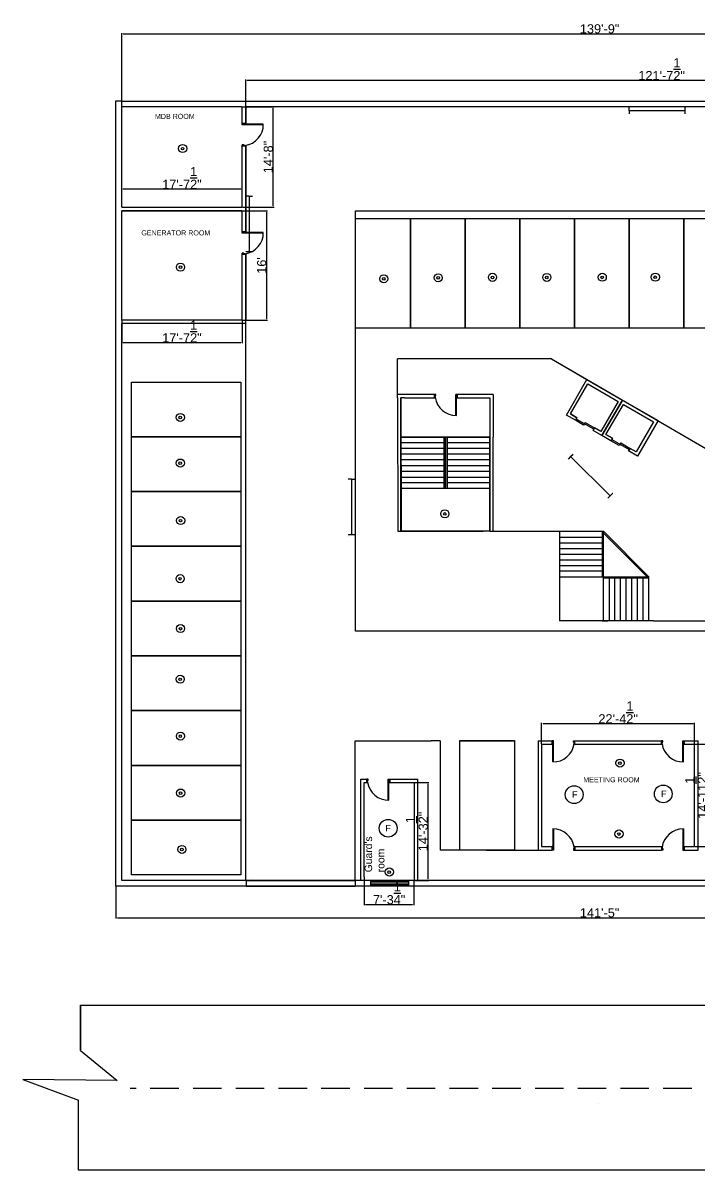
# Model space of a CAD drawing. Header units: millimetres. Extents: x 2433 to 8130, y 439 to 2450.
# Drawn here: x 5021 to 6206, y 439 to 2450 of the extents above; entities that cross this region are included whole.
import ezdxf

# ---------------------------------------------------------------- set-up
doc = ezdxf.new("R2010")
doc.units = ezdxf.units.MM
doc.header["$LTSCALE"] = 100
doc.linetypes.add('ACAD_ISO02W100', pattern=[15, 12, -3])
doc.linetypes.add('DASHED', pattern=[0.75, 0.5, -0.25])
doc.layers.add('road', color=7, linetype='ACAD_ISO02W100')
doc.styles.get("Standard").update_dxf_attribs({"font": 'arial.ttf'})
doc.dimstyles.new('dim', dxfattribs={"dimtxt": 16, "dimasz": 2.5, "dimexe": 1.25, "dimexo": 0.625, "dimtad": 1, "dimlunit": 4, "dimtxsty": 'Standard', "dimcen": 2.5, "dimadec": 0, "dimazin": 0, "dimtfac": 1, "dimtmove": 0, "dimatfit": 3, "dimfxl": 1, "dimarcsym": 0})

# ---------------------------------------------------------------- blocks, each defined once
blk = doc.blocks.new('*D4')
at = {"color": 0, "lineweight": -2, "transparency": 16777216}
for p, q in [((5184.5, 936.1), (5184.5, 879.8)), ((6881.6, 936.1), (6881.6, 879.8)), ((5187, 881), (6879.1, 881))]:
    blk.add_line(p, q, dxfattribs=at)
at = {"color": 0, "transparency": 16777216}
for points in [[(5187, 881.4), (5187, 880.6), (5184.5, 881)], [(6879.1, 881.4), (6879.1, 880.6), (6881.6, 881)]]:
    blk.add_solid(points, dxfattribs=at)
at = {"layer": 'Defpoints', "color": 0, "transparency": 16777216}
for p in [(5184.5, 936.7), (6881.6, 936.7), (6881.6, 881)]:
    blk.add_point(p, dxfattribs=at)
at = {"color": 0, "transparency": 16777216, "insert": (6033.1, 889.8), "char_height": 16, "attachment_point": 5}
blk.add_mtext('141\'-5"', dxfattribs=at)
blk = doc.blocks.new('*D11')
at = {"color": 0, "lineweight": -2, "transparency": 16777216}
for p, q in [((5931.4, 1186), (5931.4, 1223.1)), ((5933.9, 1221.9), (6197.3, 1221.9)), ((6199.8, 1186), (6199.8, 1223.1))]:
    blk.add_line(p, q, dxfattribs=at)
at = {"color": 0, "transparency": 16777216}
for points in [[(5933.9, 1222.3), (5933.9, 1221.5), (5931.4, 1221.9)], [(6197.3, 1222.3), (6197.3, 1221.5), (6199.8, 1221.9)]]:
    blk.add_solid(points, dxfattribs=at)
at = {"layer": 'Defpoints', "color": 0, "transparency": 16777216}
for p in [(6199.8, 1221.9), (5931.4, 1185.3), (6199.8, 1185.3)]:
    blk.add_point(p, dxfattribs=at)
at = {"color": 0, "transparency": 16777216, "insert": (6065.6, 1241.2), "char_height": 16, "attachment_point": 5}
blk.add_mtext('22\'-4{\\H1x;\\S1/2;}"', dxfattribs=at)
blk = doc.blocks.new('*D12')
at = {"color": 0, "lineweight": -2, "transparency": 16777216}
for p, q in [((6200.5, 1185.3), (6223, 1185.3)), ((6221.8, 1182.8), (6221.8, 1008.4)), ((6200.5, 1005.9), (6223, 1005.9))]:
    blk.add_line(p, q, dxfattribs=at)
at = {"color": 0, "transparency": 16777216}
for points in [[(6221.3, 1182.8), (6222.2, 1182.8), (6221.8, 1185.3)], [(6221.3, 1008.4), (6222.2, 1008.4), (6221.8, 1005.9)]]:
    blk.add_solid(points, dxfattribs=at)
at = {"layer": 'Defpoints', "color": 0, "transparency": 16777216}
for p in [(6199.8, 1185.3), (6199.8, 1005.9), (6221.8, 1005.9)]:
    blk.add_point(p, dxfattribs=at)
at = {"color": 0, "transparency": 16777216, "insert": (6202.4, 1095.6), "char_height": 16, "attachment_point": 5, "rotation": 90}
blk.add_mtext('14\'-11{\\H1x;\\S1/2;}"', dxfattribs=at)
blk = doc.blocks.new('*D19')
at = {"color": 0, "lineweight": -2, "transparency": 16777216}
for p, q in [((5620.1, 946.1), (5620.1, 903.2)), ((5707.4, 946.1), (5707.4, 903.2)), ((5622.6, 904.5), (5704.9, 904.5))]:
    blk.add_line(p, q, dxfattribs=at)
at = {"color": 0, "transparency": 16777216}
for points in [[(5622.6, 904.9), (5622.6, 904.1), (5620.1, 904.5)], [(5704.9, 904.9), (5704.9, 904.1), (5707.4, 904.5)]]:
    blk.add_solid(points, dxfattribs=at)
at = {"layer": 'Defpoints', "color": 0, "transparency": 16777216}
for p in [(5620.1, 946.7), (5707.4, 946.7), (5707.4, 904.5)]:
    blk.add_point(p, dxfattribs=at)
at = {"color": 0, "transparency": 16777216, "insert": (5663.8, 924), "char_height": 16, "attachment_point": 5}
blk.add_mtext('7\'-3{\\H1x;\\S1/4;}"', dxfattribs=at)
blk = doc.blocks.new('*D20')
at = {"color": 0, "lineweight": -2, "transparency": 16777216}
for p, q in [((5708.1, 1118.2), (5733.2, 1118.2)), ((5732, 949.2), (5732, 1115.7)), ((5708.1, 946.7), (5733.2, 946.7))]:
    blk.add_line(p, q, dxfattribs=at)
at = {"color": 0, "transparency": 16777216}
for points in [[(5731.6, 1115.7), (5732.4, 1115.7), (5732, 1118.2)], [(5731.6, 949.2), (5732.4, 949.2), (5732, 946.7)]]:
    blk.add_solid(points, dxfattribs=at)
at = {"layer": 'Defpoints', "color": 0, "transparency": 16777216}
for p in [(5707.4, 1118.2), (5732, 1118.2), (5707.4, 946.7)]:
    blk.add_point(p, dxfattribs=at)
at = {"color": 0, "transparency": 16777216, "insert": (5712.5, 1032.5), "char_height": 16, "attachment_point": 5, "rotation": 90}
blk.add_mtext('14\'-3{\\H1x;\\S1/2;}"', dxfattribs=at)
blk = doc.blocks.new('*D23')
at = {"color": 0, "lineweight": -2, "transparency": 16777216}
for p, q in [((5194.5, 1928), (5194.5, 1888.4)), ((5406.1, 1928), (5406.1, 1888.4)), ((5197, 1889.7), (5403.6, 1889.7))]:
    blk.add_line(p, q, dxfattribs=at)
at = {"color": 0, "transparency": 16777216}
for points in [[(5197, 1890.1), (5197, 1889.2), (5194.5, 1889.7)], [(5403.6, 1890.1), (5403.6, 1889.2), (5406.1, 1889.7)]]:
    blk.add_solid(points, dxfattribs=at)
at = {"layer": 'Defpoints', "color": 0, "transparency": 16777216}
for p in [(5194.5, 1928.6), (5406.1, 1928.6), (5406.1, 1889.7)]:
    blk.add_point(p, dxfattribs=at)
at = {"color": 0, "transparency": 16777216, "insert": (5300.3, 1909), "char_height": 16, "attachment_point": 5}
blk.add_mtext('17\'-7{\\H1x;\\S1/2;}"', dxfattribs=at)
blk = doc.blocks.new('*D24')
at = {"color": 0, "lineweight": -2, "transparency": 16777216}
for p, q in [((5406.8, 2120.6), (5450.2, 2120.6)), ((5449, 1931.1), (5449, 2118.1)), ((5406.8, 1928.6), (5450.2, 1928.6))]:
    blk.add_line(p, q, dxfattribs=at)
at = {"color": 0, "transparency": 16777216}
for points in [[(5448.6, 2118.1), (5449.4, 2118.1), (5449, 2120.6)], [(5448.6, 1931.1), (5449.4, 1931.1), (5449, 1928.6)]]:
    blk.add_solid(points, dxfattribs=at)
at = {"layer": 'Defpoints', "color": 0, "transparency": 16777216}
for p in [(5406.1, 2120.6), (5449, 2120.6), (5406.1, 1928.6)]:
    blk.add_point(p, dxfattribs=at)
at = {"color": 0, "transparency": 16777216, "insert": (5440.2, 2024.6), "char_height": 16, "attachment_point": 5, "rotation": 90}
blk.add_mtext("16'", dxfattribs=at)
blk = doc.blocks.new('*D25')
at = {"color": 0, "lineweight": -2, "transparency": 16777216}
for p, q in [((5194.5, 2127.2), (5194.5, 2159.9)), ((5403.6, 2158.6), (5197, 2158.6)), ((5406.1, 2127.2), (5406.1, 2159.9))]:
    blk.add_line(p, q, dxfattribs=at)
at = {"color": 0, "transparency": 16777216}
for points in [[(5197, 2159.1), (5197, 2158.2), (5194.5, 2158.6)], [(5403.6, 2159.1), (5403.6, 2158.2), (5406.1, 2158.6)]]:
    blk.add_solid(points, dxfattribs=at)
at = {"layer": 'Defpoints', "color": 0, "transparency": 16777216}
for p in [(5194.5, 2158.6), (5194.5, 2126.6), (5406.1, 2126.6)]:
    blk.add_point(p, dxfattribs=at)
at = {"color": 0, "transparency": 16777216, "insert": (5300.3, 2178), "char_height": 16, "attachment_point": 5}
blk.add_mtext('17\'-7{\\H1x;\\S1/2;}"', dxfattribs=at)
blk = doc.blocks.new('*D26')
at = {"color": 0, "lineweight": -2, "transparency": 16777216}
for p, q in [((5406.8, 2302.6), (5461.8, 2302.6)), ((5460.6, 2129.1), (5460.6, 2300.1)), ((5406.8, 2126.6), (5461.8, 2126.6))]:
    blk.add_line(p, q, dxfattribs=at)
at = {"color": 0, "transparency": 16777216}
for points in [[(5460.2, 2300.1), (5461, 2300.1), (5460.6, 2302.6)], [(5460.2, 2129.1), (5461, 2129.1), (5460.6, 2126.6)]]:
    blk.add_solid(points, dxfattribs=at)
at = {"layer": 'Defpoints', "color": 0, "transparency": 16777216}
for p in [(5406.1, 2302.6), (5460.6, 2302.6), (5406.1, 2126.6)]:
    blk.add_point(p, dxfattribs=at)
at = {"color": 0, "transparency": 16777216, "insert": (5451.8, 2214.6), "char_height": 16, "attachment_point": 5, "rotation": 90}
blk.add_mtext('14\'-8"', dxfattribs=at)
blk = doc.blocks.new('*D30')
at = {"color": 0, "lineweight": -2, "transparency": 16777216}
for p, q in [((5194.5, 2303.2), (5194.5, 2431.7)), ((5197, 2430.5), (6869.1, 2430.5)), ((6871.6, 2303.2), (6871.6, 2431.7))]:
    blk.add_line(p, q, dxfattribs=at)
at = {"color": 0, "transparency": 16777216}
for points in [[(5197, 2430.9), (5197, 2430), (5194.5, 2430.5)], [(6869.1, 2430.9), (6869.1, 2430), (6871.6, 2430.5)]]:
    blk.add_solid(points, dxfattribs=at)
at = {"layer": 'Defpoints', "color": 0, "transparency": 16777216}
for p in [(6871.6, 2430.5), (5194.5, 2302.6), (6871.6, 2302.6)]:
    blk.add_point(p, dxfattribs=at)
at = {"color": 0, "transparency": 16777216, "insert": (6033.1, 2439.3), "char_height": 16, "attachment_point": 5}
blk.add_mtext('139\'-9"', dxfattribs=at)
blk = doc.blocks.new('*D35')
at = {"color": 0, "lineweight": -2, "transparency": 16777216}
for p, q in [((5412.1, 2303.2), (5412.1, 2350.6)), ((5414.6, 2349.3), (6869.1, 2349.3)), ((6871.6, 2303.2), (6871.6, 2350.6))]:
    blk.add_line(p, q, dxfattribs=at)
at = {"color": 0, "transparency": 16777216}
for points in [[(5414.6, 2349.7), (5414.6, 2348.9), (5412.1, 2349.3)], [(6869.1, 2349.7), (6869.1, 2348.9), (6871.6, 2349.3)]]:
    blk.add_solid(points, dxfattribs=at)
at = {"layer": 'Defpoints', "color": 0, "transparency": 16777216}
for p in [(6871.6, 2349.3), (5412.1, 2302.6), (6871.6, 2302.6)]:
    blk.add_point(p, dxfattribs=at)
at = {"color": 0, "transparency": 16777216, "insert": (6141.9, 2368.7), "char_height": 16, "attachment_point": 5}
blk.add_mtext('121\'-7{\\H1x;\\S1/2;}"', dxfattribs=at)

msp = doc.modelspace()

# ---------------------------------------------------------------- linework, layer by layer
for p, q in [((5194.527, 2312.617), (5184.527, 2312.617)), ((5406.142, 2302.617), (5194.527, 2302.617)), ((5406.142, 2271.188), (5406.142, 2302.617)), ((5412.142, 2272.438), (5412.142, 2302.617)), ((6871.62, 2302.617), (5412.142, 2302.617)), ((6084.976, 2296.548), (6084.976, 2302.506)), ((6084.976, 2296.548), (6182.655, 2296.548)), ((6084.976, 2296.548), (6084.976, 2290.472)), ((6182.655, 2302.565), (6182.655, 2296.548)), ((6183.067, 2302.565), (6182.655, 2302.565)), ((6182.655, 2302.565), (6182.655, 2290.472)), ((5406.059, 2271.188), (5406.059, 2273.688)), ((5406.059, 2271.188), (5406.059, 2273.688)), ((5406.059, 2273.688), (5411.059, 2273.688)), ((5412.067, 2273.688), (5412.067, 2272.438)), ((6185.935, 2290.472), (6185.935, 2290.472)), ((5406.142, 2126.617), (5406.142, 2236.168)), ((5412.142, 2106.74), (5412.142, 2235.084)), ((5418.217, 2146.18), (5412.142, 2146.18)), ((5418.217, 2146.18), (5418.217, 2048.502)), ((5418.217, 2146.18), (5424.175, 2146.18)), ((5406.142, 2106.74), (5406.142, 2120.617)), ((5406.142, 2081.326), (5406.142, 2120.617)), ((5412.142, 2082.576), (5412.142, 2120.617)), ((5604.986, 1914.74), (5604.986, 2120.617)), ((5604.986, 2120.617), (6487.62, 2120.617)), ((5412.142, 2082.576), (5412.142, 2106.74)), ((5988.986, 2106.74), (5988.986, 1914.74)), ((5406.059, 2081.326), (5406.059, 2083.826)), ((5406.059, 2081.326), (5406.059, 2083.826)), ((5406.059, 2083.826), (5411.059, 2083.826)), ((5412.067, 2083.826), (5412.067, 2082.576)), ((5406.142, 1928.617), (5406.142, 2046.306)), ((5424.235, 2048.502), (5412.142, 2048.502)), ((5412.142, 947.533), (5412.142, 2045.222)), ((5412.142, 1914.74), (5412.142, 2045.222)), ((5412.142, 2045.222), (5412.142, 2045.222)), ((5424.235, 2048.502), (5418.217, 2048.502)), ((5424.235, 2048.089), (5424.235, 2048.502)), ((5604.522, 1383.334), (5604.986, 1914.74)), ((6487.62, 1914.74), (5604.986, 1914.74)), ((5948.527, 1860.711), (5678.527, 1860.711)), ((5678.527, 1798.635), (5678.527, 1860.711)), ((5948.527, 1860.711), (6219.62, 1704.014)), ((5948.527, 1860.711), (6010.84, 1824.64)), ((5678.527, 1792.626), (5678.527, 1798.635)), ((5745.847, 1798.635), (5678.527, 1798.635)), ((5678.527, 1792.626), (5678.848, 1558.626)), ((5684.527, 1792.635), (5684.527, 1678.635)), ((5690.527, 1792.635), (5684.527, 1792.635)), ((5684.527, 1792.635), (5684.848, 1558.635)), ((5745.847, 1798.57), (5745.847, 1798.635)), ((5846.527, 1798.635), (5780.866, 1798.635)), ((5780.866, 1798.57), (5783.366, 1798.57)), ((5780.866, 1798.57), (5783.366, 1798.57)), ((5783.366, 1792.562), (5782.116, 1792.562)), ((5783.366, 1798.57), (5783.366, 1793.57)), ((5981.841, 1764.329), (5993.268, 1757.732)), ((5993.268, 1757.732), (5990.633, 1753.168)), ((6005.055, 1744.841), (5990.633, 1753.168)), ((5992.273, 1755.454), (6022.317, 1738.108)), ((6007.69, 1749.405), (6005.055, 1744.841)), ((6007.69, 1749.405), (6024.122, 1739.918)), ((5840.527, 1729.635), (5840.527, 1713.635)), ((6021.487, 1735.354), (6024.122, 1739.918)), ((6024.122, 1739.918), (6021.487, 1735.354)), ((5759.527, 1713.635), (5684.527, 1713.635)), ((5765.527, 1723.635), (5759.527, 1723.635)), ((5759.527, 1723.635), (5759.527, 1633.635)), ((5759.527, 1723.635), (5761.527, 1723.635)), ((5761.527, 1723.635), (5761.527, 1635.935)), ((5763.527, 1635.935), (5763.527, 1723.635)), ((5840.527, 1723.635), (5765.527, 1723.635)), ((5765.527, 1723.635), (5765.527, 1633.635)), ((5840.527, 1713.635), (5765.527, 1713.635)), ((5840.527, 1558.635), (5840.527, 1723.635)), ((5846.527, 1558.635), (5846.527, 1723.635)), ((6044.236, 1728.402), (6055.664, 1721.804)), ((6055.664, 1721.804), (6053.029, 1717.24)), ((6067.451, 1708.913), (6053.029, 1717.24)), ((6054.668, 1719.526), (6084.712, 1702.18)), ((6070.086, 1713.477), (6067.451, 1708.913)), ((6070.086, 1713.477), (6086.518, 1703.991)), ((5759.527, 1703.635), (5684.527, 1703.635)), ((5759.527, 1693.635), (5684.527, 1693.635)), ((5840.527, 1703.635), (5765.527, 1703.635)), ((5840.527, 1693.635), (5765.527, 1693.635)), ((5982.278, 1689.495), (5978.006, 1685.175)), ((5982.278, 1689.495), (5986.468, 1693.731)), ((5982.278, 1689.495), (6051.731, 1620.812)), ((6083.883, 1699.427), (6086.518, 1703.991)), ((6086.518, 1703.991), (6083.883, 1699.427)), ((5759.527, 1683.635), (5684.527, 1683.635)), ((5759.527, 1673.635), (5684.527, 1673.635)), ((5840.527, 1683.635), (5765.527, 1683.635)), ((5840.527, 1673.635), (5765.527, 1673.635)), ((5597.939, 1650.057), (5591.863, 1650.057)), ((5597.939, 1650.057), (5597.939, 1552.379)), ((5597.939, 1650.057), (5603.897, 1650.057)), ((5759.527, 1663.635), (5684.527, 1663.635)), ((5684.527, 1653.635), (5759.527, 1653.635)), ((5840.527, 1663.635), (5765.527, 1663.635)), ((5765.527, 1653.635), (5840.527, 1653.635)), ((5759.527, 1643.635), (5684.527, 1643.635)), ((5840.527, 1633.635), (5684.527, 1633.635)), ((5761.527, 1635.935), (5763.527, 1635.935)), ((5840.527, 1643.635), (5765.527, 1643.635)), ((6055.962, 1625.09), (6047.459, 1616.492)), ((6049.791, 1614.185), (6049.791, 1614.185)), ((6055.962, 1625.09), (6051.731, 1620.812)), ((6056.255, 1624.8), (6055.962, 1625.09)), ((5603.956, 1552.379), (5591.863, 1552.379)), ((5591.863, 1549.099), (5591.863, 1549.099)), ((5603.956, 1552.379), (5597.939, 1552.379)), ((5603.956, 1551.966), (5603.956, 1552.379)), ((5678.848, 1558.626), (5684.552, 1558.635)), ((5840.848, 1558.635), (5684.552, 1558.635)), ((5684.848, 1558.635), (5828.848, 1558.635)), ((5840.848, 1558.635), (5790.848, 1558.635)), ((5840.848, 1558.635), (5790.848, 1558.635)), ((5840.527, 1558.635), (5853.634, 1558.635)), ((5853.634, 1558.635), (5962.62, 1558.635)), ((5880.788, 1558.635), (5962.62, 1558.635)), ((5962.62, 1558.635), (5962.62, 1468.635)), ((5962.62, 1558.635), (6037.62, 1558.635)), ((5962.62, 1558.635), (5962.62, 1468.635)), ((5962.62, 1548.635), (6037.62, 1548.635)), ((6037.62, 1558.635), (6037.62, 1478.635)), ((6037.62, 1558.635), (6039.62, 1558.635)), ((6038.206, 1557.22), (6118.206, 1477.22)), ((6039.62, 1478.635), (6039.62, 1558.635)), ((6039.62, 1558.635), (6119.62, 1478.635)), ((5962.62, 1538.635), (6037.62, 1538.635)), ((5962.62, 1528.635), (6037.62, 1528.635)), ((5962.62, 1518.635), (6037.62, 1518.635)), ((5962.62, 1508.635), (6037.62, 1508.635)), ((5962.62, 1498.635), (6037.62, 1498.635)), ((6037.62, 1488.635), (5962.62, 1488.635)), ((5962.62, 1478.635), (6037.62, 1478.635)), ((5962.62, 1468.635), (5962.62, 1401.635)), ((6037.62, 1478.635), (6039.62, 1478.635)), ((6039.62, 1478.635), (6119.62, 1478.635)), ((6039.62, 1476.635), (6039.62, 1478.635)), ((6119.62, 1476.635), (6039.62, 1476.635)), ((6039.62, 1401.635), (6039.62, 1476.635)), ((6049.62, 1476.635), (6049.62, 1401.635)), ((6059.62, 1401.635), (6059.62, 1476.635)), ((6069.62, 1401.635), (6069.62, 1476.635)), ((6079.62, 1401.635), (6079.62, 1476.635)), ((6089.62, 1401.635), (6089.62, 1476.635)), ((6099.62, 1401.635), (6099.62, 1476.635)), ((6109.62, 1401.635), (6109.62, 1476.635)), ((6119.62, 1476.635), (6119.62, 1478.635)), ((6119.62, 1401.635), (6119.62, 1476.635)), ((6037.62, 1401.635), (5962.62, 1401.635)), ((6037.62, 1401.635), (5962.62, 1401.635)), ((6119.62, 1401.635), (5962.62, 1401.635)), ((6037.62, 1401.635), (6047.62, 1401.635)), ((6127.62, 1401.635), (6037.62, 1401.635)), ((6037.62, 1401.635), (6047.62, 1401.635)), ((6127.62, 1401.635), (6037.62, 1401.635)), ((6109.62, 1401.635), (6109.62, 1402.428)), ((6127.62, 1401.635), (6381.62, 1401.635)), ((6477.62, 1383.334), (5604.522, 1383.334)), ((5604.142, 946.749), (5604.355, 1191.334)), ((5604.355, 1191.334), (5737.485, 1191.334)), ((5753.285, 1191.334), (5737.485, 1191.334)), ((5753.285, 1191.334), (5753.285, 999.894)), ((5787.706, 1191.334), (5883.706, 1191.334)), ((5925.368, 1191.334), (5925.368, 999.894)), ((5925.368, 1191.334), (5952.253, 1191.334)), ((5952.253, 1191.341), (5949.753, 1191.341)), ((5952.253, 1191.341), (5949.753, 1191.341)), ((5949.753, 1191.341), (5949.753, 1186.341)), ((5987.273, 1191.334), (5989.773, 1191.334)), ((5989.773, 1191.334), (6141.434, 1191.311)), ((6178.954, 1191.311), (6181.454, 1191.311)), ((6178.954, 1191.311), (6181.454, 1191.311)), ((6181.454, 1191.288), (6205.839, 1191.334)), ((6181.454, 1191.311), (6181.454, 1186.311)), ((6205.839, 999.894), (6205.839, 1191.334)), ((5931.368, 1185.334), (5949.753, 1185.334)), ((5931.368, 1185.334), (5931.368, 1005.894)), ((5989.773, 1185.334), (6142.833, 1185.334)), ((6180.204, 1185.334), (6199.839, 1185.334)), ((6181.454, 1185.303), (6180.204, 1185.303)), ((6199.839, 1005.894), (6199.839, 1185.334)), ((5662.229, 1124.186), (5664.729, 1124.186)), ((5662.229, 1124.186), (5664.729, 1124.186)), ((5664.729, 1118.178), (5663.479, 1118.178)), ((5664.729, 1124.186), (5664.729, 1119.186)), ((5931.368, 1005.894), (5949.753, 1005.894)), ((5931.368, 1005.894), (5949.753, 1005.894)), ((5951.003, 1005.894), (5952.253, 1005.894)), ((5989.773, 1005.894), (6142.833, 1005.894)), ((6181.454, 1005.925), (6180.204, 1005.925)), ((6180.204, 1005.894), (6199.839, 1005.894)), ((6181.454, 1005.894), (6199.839, 1005.894)), ((5834.412, 999.894), (5753.285, 999.894)), ((5834.412, 999.894), (5925.368, 999.894)), ((5925.368, 999.894), (5944.992, 999.894)), ((5944.992, 999.894), (5949.753, 999.915)), ((5949.753, 999.915), (5949.753, 1004.915)), ((5952.253, 999.915), (5949.753, 999.915)), ((5952.253, 999.915), (5949.753, 999.915)), ((5989.773, 999.915), (6141.434, 999.917)), ((6178.954, 999.917), (6181.454, 999.917)), ((6178.954, 999.917), (6181.454, 999.917)), ((6181.454, 999.917), (6181.454, 1004.917)), ((6181.454, 999.917), (6205.839, 999.894)), ((5412.142, 947.533), (5412.142, 947.533)), ((5412.142, 947.533), (5412.142, 947.533)), ((5424.235, 950.401), (5424.235, 950.813)), ((5424.235, 950.401), (5424.235, 950.813)), ((5620.142, 952.74), (5620.142, 946.74)), ((5707.426, 952.74), (5707.426, 946.74)), ((5118.755, 553.846), (5118.755, 561.662))]:
    msp.add_line(p, q)
at = {"color": 215, "true_color": 0xa953a0}
for p, q in [((5406.059, 2271.188), (5406.059, 2273.688)), ((5412.067, 2273.688), (5406.059, 2273.688)), ((5434.774, 2272.438), (5408.559, 2272.438)), ((5408.559, 2272.438), (5408.559, 2271.188)), ((5443.006, 2272.438), (5408.559, 2272.438)), ((5408.559, 2272.438), (5408.559, 2271.188)), ((5412.06, 2273.688), (5412.06, 2272.438)), ((5434.81, 2271.188), (5406.059, 2271.188)), ((5442.983, 2271.188), (5406.059, 2271.188)), ((5408.559, 2236.168), (5406.059, 2236.168)), ((5406.059, 2236.168), (5406.059, 2233.668)), ((5412.067, 2233.668), (5406.059, 2233.668)), ((5408.559, 2234.918), (5408.559, 2236.168)), ((5411.059, 2234.918), (5408.559, 2234.918)), ((5412.065, 2233.668), (5412.067, 2235.071)), ((5406.059, 2081.326), (5406.059, 2083.826)), ((5412.067, 2083.826), (5406.059, 2083.826)), ((5434.81, 2081.326), (5406.059, 2081.326)), ((5442.983, 2081.326), (5406.059, 2081.326)), ((5434.774, 2082.576), (5408.559, 2082.576)), ((5408.559, 2082.576), (5408.559, 2081.326)), ((5443.006, 2082.576), (5408.559, 2082.576)), ((5408.559, 2082.576), (5408.559, 2081.326)), ((5412.06, 2083.826), (5412.06, 2082.576)), ((5408.559, 2046.306), (5406.059, 2046.306)), ((5406.059, 2046.306), (5406.059, 2043.806)), ((5412.067, 2043.806), (5406.059, 2043.806)), ((5408.559, 2045.056), (5408.559, 2046.306)), ((5411.059, 2045.056), (5408.559, 2045.056)), ((5412.065, 2043.806), (5412.067, 2045.209)), ((5743.347, 1792.562), (5743.347, 1798.57)), ((5745.847, 1798.57), (5743.347, 1798.57)), ((5743.347, 1792.564), (5744.75, 1792.562)), ((5744.597, 1793.57), (5744.597, 1796.07)), ((5744.597, 1796.07), (5745.847, 1796.07)), ((5745.847, 1796.07), (5745.847, 1798.57)), ((5780.866, 1769.819), (5780.866, 1798.57)), ((5780.866, 1761.646), (5780.866, 1798.57)), ((5780.866, 1798.57), (5783.366, 1798.57)), ((5782.116, 1796.07), (5780.866, 1796.07)), ((5782.116, 1796.07), (5780.866, 1796.07)), ((5782.116, 1769.855), (5782.116, 1796.07)), ((5782.116, 1761.623), (5782.116, 1796.07)), ((5783.366, 1792.569), (5782.116, 1792.569)), ((5783.366, 1792.562), (5783.366, 1798.57)), ((5952.253, 1191.341), (5949.753, 1191.341)), ((5949.753, 1185.334), (5949.753, 1191.341)), ((5951.003, 1162.627), (5951.003, 1188.841)), ((5951.003, 1188.841), (5952.253, 1188.841)), ((5951.003, 1154.395), (5951.003, 1188.841)), ((5951.003, 1188.841), (5952.253, 1188.841)), ((5952.253, 1162.59), (5952.253, 1191.341)), ((5952.253, 1154.417), (5952.253, 1191.341)), ((5987.273, 1188.841), (5987.273, 1191.341)), ((5987.273, 1191.341), (5989.773, 1191.341)), ((5988.523, 1188.841), (5987.273, 1188.841)), ((5988.523, 1186.341), (5988.523, 1188.841)), ((5989.773, 1185.334), (5989.773, 1191.341)), ((6141.434, 1185.303), (6141.434, 1191.311)), ((6143.934, 1191.311), (6141.434, 1191.311)), ((6142.684, 1186.311), (6142.684, 1188.811)), ((6142.684, 1188.811), (6143.934, 1188.811)), ((6143.934, 1188.811), (6143.934, 1191.311)), ((6178.954, 1162.559), (6178.954, 1191.311)), ((6178.954, 1154.386), (6178.954, 1191.311)), ((6178.954, 1191.311), (6181.454, 1191.311)), ((6180.204, 1188.811), (6178.954, 1188.811)), ((6180.204, 1188.811), (6178.954, 1188.811)), ((6180.204, 1162.596), (6180.204, 1188.811)), ((6180.204, 1154.364), (6180.204, 1188.811)), ((6181.454, 1185.303), (6181.454, 1191.311)), ((5949.753, 1185.341), (5951.003, 1185.341)), ((5989.773, 1185.336), (5988.369, 1185.334)), ((6141.434, 1185.305), (6142.838, 1185.303)), ((6181.454, 1185.31), (6180.204, 1185.31)), ((5624.709, 1118.178), (5624.709, 1124.186)), ((5627.209, 1124.186), (5624.709, 1124.186)), ((5624.709, 1118.18), (5626.112, 1118.178)), ((5625.959, 1119.186), (5625.959, 1121.686)), ((5625.959, 1121.686), (5627.209, 1121.686)), ((5627.209, 1121.686), (5627.209, 1124.186)), ((5662.229, 1095.435), (5662.229, 1124.186)), ((5662.229, 1087.262), (5662.229, 1124.186)), ((5662.229, 1124.186), (5664.729, 1124.186)), ((5663.479, 1121.686), (5662.229, 1121.686)), ((5663.479, 1121.686), (5662.229, 1121.686)), ((5663.479, 1095.471), (5663.479, 1121.686)), ((5663.479, 1087.24), (5663.479, 1121.686)), ((5664.729, 1118.185), (5663.479, 1118.185)), ((5664.729, 1118.178), (5664.729, 1124.186)), ((5951.003, 1036.861), (5951.003, 1002.415)), ((5951.003, 1028.629), (5951.003, 1002.415)), ((5952.253, 1036.839), (5952.253, 999.915)), ((5952.253, 1028.666), (5952.253, 999.915)), ((6178.954, 1036.841), (6178.954, 999.917)), ((6178.954, 1028.668), (6178.954, 999.917)), ((6180.204, 1036.863), (6180.204, 1002.417)), ((6180.204, 1028.632), (6180.204, 1002.417)), ((5949.753, 1005.894), (5949.753, 999.915)), ((5989.777, 1005.896), (5988.374, 1005.894)), ((5989.773, 1005.894), (5989.773, 999.915)), ((6141.434, 1005.923), (6142.838, 1005.925)), ((6141.434, 1005.925), (6141.434, 999.917)), ((6181.454, 1005.918), (6180.204, 1005.918)), ((6181.454, 1005.925), (6181.454, 999.917)), ((5952.253, 999.915), (5949.753, 999.915)), ((5951.003, 1002.415), (5952.253, 1002.415)), ((5951.003, 1002.415), (5952.253, 1002.415)), ((5987.273, 1002.415), (5987.273, 999.915)), ((5988.523, 1002.415), (5987.273, 1002.415)), ((5987.273, 999.915), (5989.773, 999.915)), ((5988.523, 1004.915), (5988.523, 1002.415)), ((6143.934, 999.917), (6141.434, 999.917)), ((6142.684, 1004.917), (6142.684, 1002.417)), ((6142.684, 1002.417), (6143.934, 1002.417)), ((6143.934, 1002.417), (6143.934, 999.917)), ((6180.204, 1002.417), (6178.954, 1002.417)), ((6180.204, 1002.417), (6178.954, 1002.417)), ((6178.954, 999.917), (6181.454, 999.917))]:
    msp.add_line(p, q, dxfattribs=at)
at = {"color": 31, "true_color": 0xfecc66}
for p, q in [((5412.882, 946.885), (5412.882, 936.885)), ((5604.019, 946.885), (5604.019, 936.885)), ((5631.295, 946.885), (5631.295, 936.885)), ((5698.017, 946.885), (5698.017, 936.885))]:
    msp.add_line(p, q, dxfattribs=at)
at = {"color": 2}
for p, q in [((5412.882, 946.749), (5604.019, 946.749)), ((5412.882, 936.885), (5604.019, 936.885))]:
    msp.add_line(p, q, dxfattribs=at)
at = {"linetype": 'Continuous'}
for p, q in [((5122.121, 727.648), (5122.121, 648.374)), ((6030.614, 727.738), (6030.436, 727.738)), ((5122.121, 648.374), (5186.761, 595.8)), ((5186.761, 595.8), (5021.24, 597.542)), ((5021.24, 597.542), (5118.755, 561.662)), ((6030.436, 555.61), (6030.614, 555.588))]:
    msp.add_line(p, q, dxfattribs=at)
for points in [[(5184.527, 1942.635), (5184.527, 2313.031)], [(6881.62, 2313.031), (6881.62, 936.749), (5184.527, 936.749), (5184.527, 2313.031)], [(5194.527, 2312.617), (5412.142, 2312.617)], [(5194.527, 2312.617), (6871.62, 2312.617)], [(5194.527, 2126.617), (5194.527, 2302.617)], [(5412.142, 2302.617), (5412.142, 2272.438)], [(5412.142, 2235.084), (5412.142, 2120.617)], [(5194.527, 2126.617), (5406.142, 2126.617)], [(5406.142, 2120.617), (5194.527, 2120.617)], [(5406.142, 1928.617), (5194.527, 1928.617), (5194.527, 2120.617), (5406.142, 2120.617)], [(5194.527, 1928.617), (5194.527, 2120.617)], [(5412.142, 2120.617), (5412.142, 2082.576)], [(5412.142, 2045.222), (5412.142, 1928.617)], [(6748.978, 946.749), (5194.527, 946.749), (5194.527, 1922.617)], [(5412.142, 1922.617), (5194.527, 1922.617)], [(5990.633, 1753.168), (5974.84, 1762.286), (6010.84, 1824.64), (6073.193, 1788.64), (6037.193, 1726.286), (6021.487, 1735.354)], [(5993.268, 1757.732), (5981.841, 1764.329), (6012.316, 1817.114), (6065.453, 1786.435), (6034.978, 1733.651), (6024.122, 1739.918)], [(5184.527, 1418.652), (5184.527, 1798.635)], [(5684.527, 1792.635), (5684.527, 1558.635)], [(5840.527, 1723.635), (5684.527, 1723.635), (5684.527, 1792.635)], [(5690.527, 1792.635), (5744.738, 1792.635)], [(5783.366, 1792.635), (5840.527, 1792.635), (5840.527, 1729.635)], [(5846.527, 1798.635), (5846.527, 1723.635)], [(6053.029, 1717.24), (6037.235, 1726.359), (6073.235, 1788.712), (6135.589, 1752.712), (6099.589, 1690.359), (6083.883, 1699.427)], [(6055.664, 1721.804), (6044.236, 1728.402), (6074.711, 1781.186), (6127.848, 1750.507), (6097.373, 1697.723), (6086.518, 1703.991)], [(6237.62, 936.749), (5737.62, 936.749)], [(5122.121, 648.374), (5122.121, 727.738), (6994.35, 727.738)], [(7018.756, 553.846), (7018.756, 438.972), (5118.755, 438.972), (5118.755, 553.846)]]:
    msp.add_lwpolyline(points)
for points in [[(5700.986, 2106.74), (5700.986, 1914.74), (5604.986, 1914.74), (5604.986, 2106.74)], [(5796.986, 2106.74), (5796.986, 1914.74), (5700.986, 1914.74), (5700.986, 2106.74)], [(5892.986, 2106.74), (5892.986, 1914.74), (5796.986, 1914.74), (5796.986, 2106.74)], [(5988.986, 2106.74), (5988.986, 1914.74), (5892.986, 1914.74), (5892.986, 2106.74)], [(6084.986, 2106.74), (6084.986, 1914.74), (5988.986, 1914.74), (5988.986, 2106.74)], [(6180.986, 2106.74), (6180.986, 1914.74), (6084.986, 1914.74), (6084.986, 2106.74)], [(6276.986, 2106.74), (6276.986, 1914.74), (6180.986, 1914.74), (6180.986, 2106.74)], [(5403.538, 1724.313), (5211.538, 1724.313), (5211.538, 1820.313), (5403.538, 1820.313)], [(5403.538, 1628.313), (5211.538, 1628.313), (5211.538, 1724.313), (5403.538, 1724.313)], [(5684.527, 1723.635), (5840.527, 1723.635), (5840.527, 1558.635), (5684.527, 1558.635)], [(5403.538, 1532.313), (5211.538, 1532.313), (5211.538, 1628.313), (5403.538, 1628.313)], [(5403.538, 1436.313), (5211.538, 1436.313), (5211.538, 1532.313), (5403.538, 1532.313)], [(5403.538, 1340.313), (5211.538, 1340.313), (5211.538, 1436.313), (5403.538, 1436.313)], [(5403.538, 1244.313), (5211.538, 1244.313), (5211.538, 1340.313), (5403.538, 1340.313)], [(5403.538, 1148.313), (5211.538, 1148.313), (5211.538, 1244.313), (5403.538, 1244.313)], [(5883.706, 1191.874), (5883.706, 999.874), (5787.706, 999.874), (5787.706, 1191.874)], [(5403.538, 1052.313), (5211.538, 1052.313), (5211.538, 1148.313), (5403.538, 1148.313)], [(5403.538, 956.313), (5211.538, 956.313), (5211.538, 1052.313), (5403.538, 1052.313)]]:
    msp.add_lwpolyline(points, close=True)
for points in [[(5662.229, 1124.186), (5713.426, 1124.186), (5713.426, 946.74), (5614.142, 946.74), (5614.142, 1124.186), (5624.709, 1124.186)], [(5620.142, 952.74), (5620.142, 1118.186), (5624.709, 1118.186)], [(5663.479, 1118.186), (5707.426, 1118.186), (5707.426, 952.74)]]:
    msp.add_lwpolyline(points, dxfattribs=at)
at = {"color": 215, "true_color": 0xa953a0}
msp.add_lwpolyline([(5951.003, 1005.894), (5949.753, 1005.894)], dxfattribs=at)
at = {"color": 31, "true_color": 0xfecc66}
for points in [[(5698.017, 944.885), (5631.295, 944.885)], [(5698.017, 943.385), (5631.295, 943.385)], [(5698.017, 940.385), (5631.295, 940.385)], [(5698.017, 938.885), (5631.295, 938.885)]]:
    msp.add_lwpolyline(points, dxfattribs=at)
for centre, radius in [((5301.569, 2229.594), 7.119), ((5301.425, 2229.384), 2.305), ((5297.744, 2021.704), 7.119), ((5297.6, 2021.494), 2.305), ((5845.181, 2003.886), 7.119), ((5940.435, 2003.68), 7.119), ((6037.728, 2004.004), 7.119), ((6130.826, 2004.138), 7.119), ((5654.403, 2001.32), 7.119), ((5654.259, 2001.11), 2.305), ((5749.918, 2003.039), 7.119), ((5749.775, 2002.829), 2.305), ((5845.038, 2003.677), 2.305), ((5940.292, 2003.47), 2.305), ((6037.584, 2003.794), 2.305), ((6130.682, 2003.929), 2.305), ((5297.449, 1758.272), 7.119), ((5297.305, 1758.062), 2.305), ((5297.364, 1678.255), 7.119), ((5297.22, 1678.045), 2.305), ((5761.477, 1589.285), 7.119), ((5761.334, 1589.075), 2.305), ((5297.958, 1577.478), 7.119), ((5297.815, 1577.269), 2.305), ((5296.998, 1475.713), 7.119), ((5296.854, 1475.504), 2.305), ((5297.776, 1388.139), 7.119), ((5297.632, 1387.93), 2.305), ((5297.233, 1299.35), 7.119), ((5297.089, 1299.141), 2.305), ((5297.601, 1199.64), 7.119), ((5297.457, 1199.431), 2.305), ((6068.774, 1152.326), 7.119), ((6068.631, 1152.116), 2.305), ((5298.098, 1099.804), 7.119), ((5988.481, 1097.004), 15.619), ((6144.719, 1098.29), 15.619), ((5297.954, 1099.594), 2.305), ((5662.037, 1038.136), 15.619), ((6067.184, 1028.135), 7.119), ((6067.041, 1027.925), 2.305), ((5300.22, 1000.982), 7.119), ((5300.076, 1000.772), 2.305), ((5664.131, 961.455), 7.119), ((5663.987, 961.246), 2.305)]:
    msp.add_circle(centre, radius)
at = {"color": 215, "true_color": 0xa953a0}
for centre, start, end in [((5405.998, 2271.588), 277.858904, 1.314978), ((5405.998, 2081.726), 277.858904, 1.314978), ((5781.267, 1798.631), 187.858904, 271.314978), ((5951.852, 1191.403), 268.685022, 352.141096), ((6179.355, 1191.372), 187.858904, 271.314978), ((5662.629, 1124.248), 187.858904, 271.314978), ((5951.852, 999.853), 7.858904, 91.314978), ((6179.355, 999.855), 88.685022, 172.141096)]:
    msp.add_arc(centre, 37.018, start, end, dxfattribs=at)
at = {"layer": 'road', "linetype": 'DASHED'}
msp.add_line((6869.709, 582.078), (5209.258, 582.078), dxfattribs=at)

# ---------------------------------------------------------------- texts
at = {"attachment_point": 1}
for s, width, insert, char_height in [('MDB ROOM', 142.10556, (5252.841, 2290.413), 8.9102), ('{\\H3.56408x;GENERATOR ROOM}', 143.23337, (5229.037, 2086.255), 2.5), ('MEETING ROOM', 114.60385, (6004.415, 1127.611), 8.9102)]:
    msp.add_mtext_dynamic_manual_height_columns(s, width=width, gutter_width=12.5, heights=[0], dxfattribs=dict(at, insert=insert, char_height=char_height))
at = {"char_height": 11.375, "attachment_point": 1}
for insert in [(5984.634, 1102.842), (6140.872, 1104.128), (5657.242, 1043.974)]:
    msp.add_mtext('F', dxfattribs=dict(at, insert=insert))
at = {"linetype": 'Continuous', "insert": (5620.886, 960.856), "char_height": 13, "attachment_point": 1, "rotation": 90}
msp.add_mtext_dynamic_manual_height_columns("Guard's room", width=57.60003, gutter_width=12.5, heights=[0], dxfattribs=at)

# ---------------------------------------------------------------- dimensions: what is measured, and where the dimension line sits
for base, p1, p2, picture, middle in [((6871.62, 2430.451), (5194.527, 2302.617), (6871.62, 2302.617), '*D30', (6033.073, 2439.251)), ((6871.62, 2349.315), (5412.142, 2302.617), (6871.62, 2302.617), '*D35', (6141.881, 2368.672)), ((5194.52672, 2158.64372), (5406.14166, 2126.617), (5194.52672, 2126.617), '*D25', (5300.33419, 2178.00087)), ((5406.14166, 1889.65249), (5194.52672, 1928.617), (5406.14166, 1928.617), '*D23', (5300.33419, 1909.00964)), ((6199.839, 1221.888), (5931.368, 1185.334), (6199.839, 1185.334), '*D11', (6065.604, 1241.245)), ((5707.426, 904.487), (5620.142, 946.74), (5707.426, 946.749), '*D19', (5663.784, 923.953)), ((6881.62, 881.024), (5184.527, 936.749), (6881.62, 936.749), '*D4', (6033.073, 889.818))]:
    dim = msp.add_linear_dim(base=base, p1=p1, p2=p2, dimstyle='dim')
    dim.commit()
    dim.dimension.update_dxf_attribs({"geometry": picture, "text_midpoint": middle})
for base, p1, p2, picture, middle in [((5460.59, 2302.617), (5406.142, 2126.617), (5406.142, 2302.617), '*D26', (5451.796, 2214.617)), ((5448.978, 2120.617), (5406.142, 1928.617), (5406.142, 2120.617), '*D24', (5440.184, 2024.617)), ((6221.755, 1005.894), (6199.839, 1185.334), (6199.839, 1005.894), '*D12', (6202.397, 1095.614)), ((5731.986, 1118.186), (5707.426, 946.749), (5707.426, 1118.186), '*D20', (5712.487, 1032.467))]:
    dim = msp.add_linear_dim(base=base, p1=p1, p2=p2, angle=90, dimstyle='dim')
    dim.commit()
    dim.dimension.update_dxf_attribs({"geometry": picture, "text_midpoint": middle})

doc.saveas('drawing.dxf')
